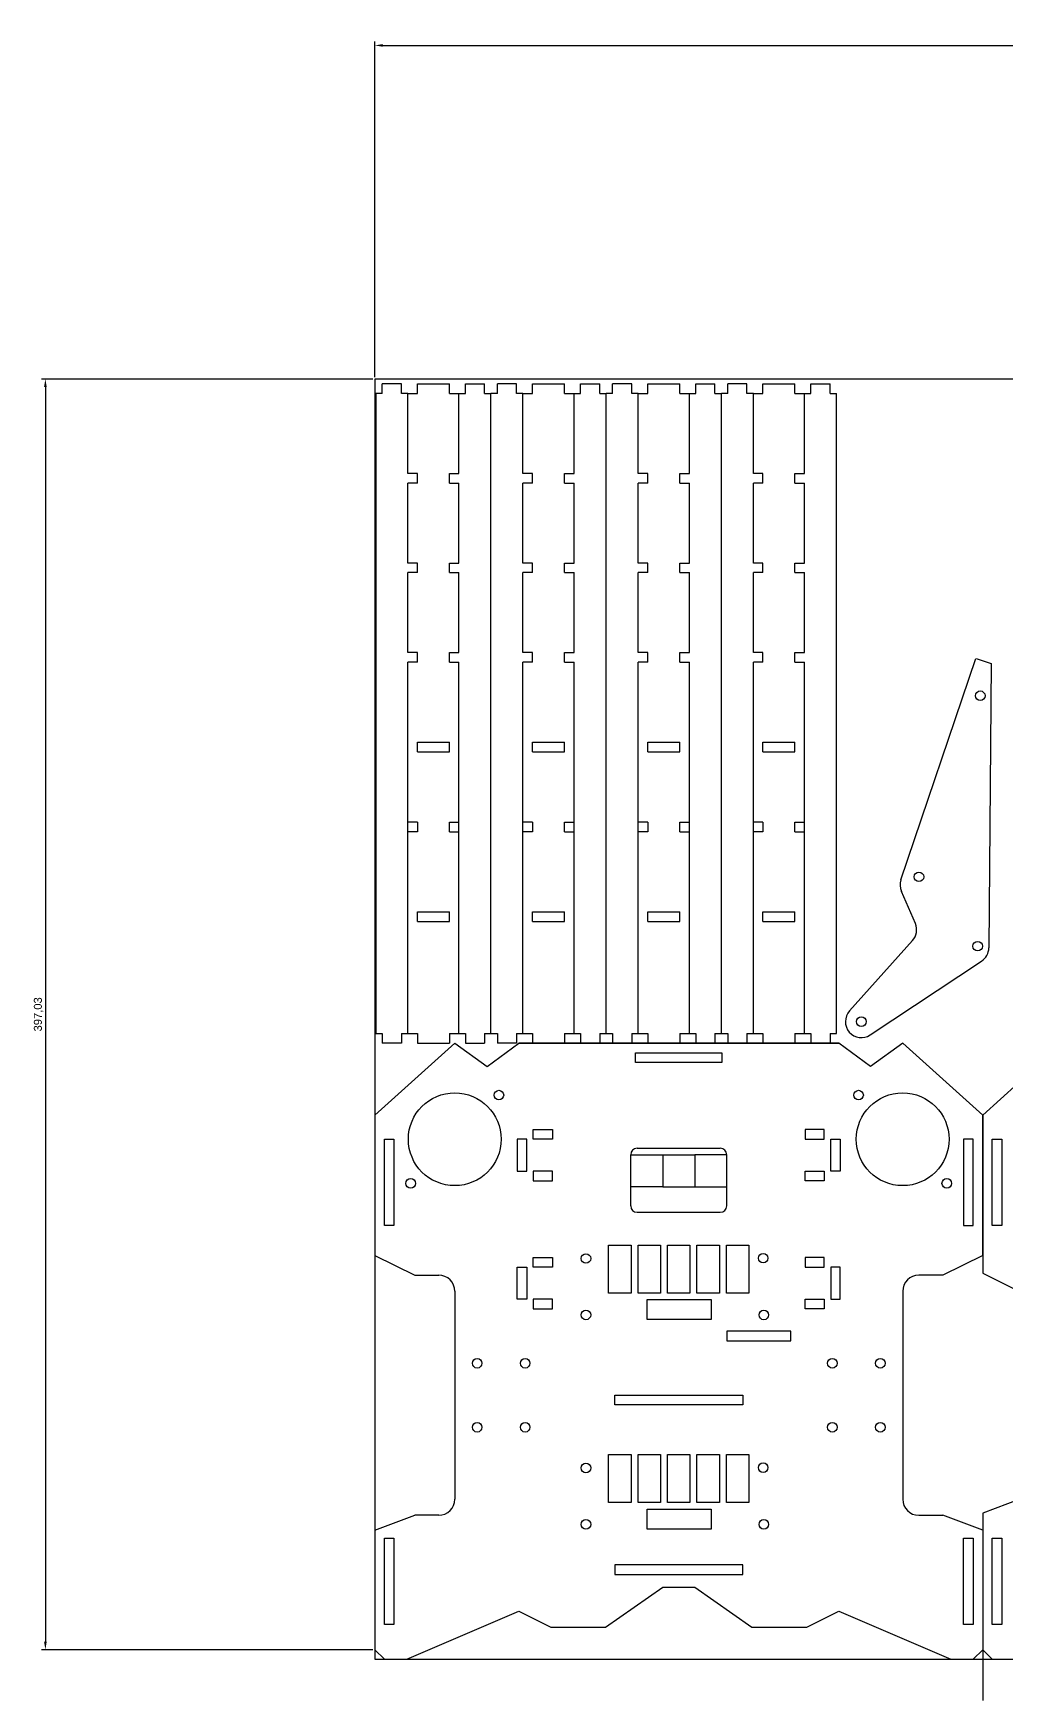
# Model space of a CAD drawing. Header units: millimetres. Extents: x -107 to 762, y -13 to 508.
# Drawn here: x -107 to 197, y -13 to 508 of the extents above; entities that cross this region are included whole.
import ezdxf

# ---------------------------------------------------------------- set-up
doc = ezdxf.new("R2010")
doc.units = ezdxf.units.MM
for name, color, linetype in [('Guid', 5, 'Continuous'), ('Margins', 50, 'Continuous'), ('OL', 1, 'Continuous'), ('UpperDeck', 210, 'Continuous')]:
    doc.layers.add(name, color=color, linetype=linetype)
doc.styles.get("Standard").update_dxf_attribs({"font": 'arial.ttf'})
doc.dimstyles.new('ISO-25', dxfattribs={"dimtxt": 2.5, "dimasz": 2.5, "dimexe": 1.25, "dimexo": 0.625, "dimtad": 1, "dimtxsty": 'Standard', "dimcen": 2.5, "dimadec": 0, "dimazin": 0, "dimtfac": 1, "dimtmove": 0, "dimatfit": 3, "dimfxl": 1, "dimarcsym": 0})

# ---------------------------------------------------------------- blocks, each defined once
blk = doc.blocks.new('*D16')
at = {"layer": 'Defpoints', "color": 0, "transparency": 16777216}
for p in [(0, 400.03), (-102.95, 3), (0, 3)]:
    blk.add_point(p, dxfattribs=at)
at = {"layer": 'Margins', "color": 0, "lineweight": -2, "transparency": 16777216}
for p, q in [((-0.63, 400.03), (-104.2, 400.03)), ((-102.95, 397.53), (-102.95, 5.5)), ((-0.63, 3), (-104.2, 3))]:
    blk.add_line(p, q, dxfattribs=at)
at = {"layer": 'Margins', "color": 0, "transparency": 16777216}
for points in [[(-103.37, 397.53), (-102.54, 397.53), (-102.95, 400.03)], [(-103.37, 5.5), (-102.54, 5.5), (-102.95, 3)]]:
    blk.add_solid(points, dxfattribs=at)
at = {"layer": 'Margins', "color": 0, "transparency": 16777216, "insert": (-105.08, 201.52), "char_height": 2.5, "attachment_point": 5, "rotation": 90}
blk.add_mtext('397,03', dxfattribs=at)
blk = doc.blocks.new('*D17')
at = {"layer": 'Defpoints', "color": 0, "transparency": 16777216}
for p in [(569.46, 504.29), (0, 400.03), (569.46, 400.03)]:
    blk.add_point(p, dxfattribs=at)
at = {"layer": 'Margins', "color": 0, "lineweight": -2, "transparency": 16777216}
for p, q in [((0, 400.66), (0, 505.54)), ((569.46, 400.66), (569.46, 505.54)), ((2.5, 504.29), (566.96, 504.29))]:
    blk.add_line(p, q, dxfattribs=at)
at = {"layer": 'Margins', "color": 0, "transparency": 16777216}
for points in [[(2.5, 504.71), (2.5, 503.87), (0, 504.29)], [(566.96, 504.71), (566.96, 503.87), (569.46, 504.29)]]:
    blk.add_solid(points, dxfattribs=at)
at = {"layer": 'Margins', "color": 0, "transparency": 16777216, "insert": (284.73, 506.42), "char_height": 2.5, "attachment_point": 5}
blk.add_mtext('569,46', dxfattribs=at)

msp = doc.modelspace()

# ---------------------------------------------------------------- linework, layer by layer
at = {"layer": 'Guid'}
for p, q in [((0, 0), (761.516, 0)), ((190, 3), (190, -12.926))]:
    msp.add_line(p, q, dxfattribs=at)
at = {"layer": 'Margins'}
msp.add_lwpolyline([(0, 0), (569.455, 0), (569.455, 400.035), (0, 400.035)], close=True, dxfattribs=at)
at = {"layer": 'OL'}
for p, q in [((8.323, 398.553), (2.323, 398.553)), ((2.323, 395.553), (2.323, 398.553)), ((8.323, 395.553), (8.323, 398.553)), ((13.323, 398.553), (23.323, 398.553)), ((13.323, 395.553), (13.323, 398.553)), ((23.323, 395.553), (23.323, 398.553)), ((28.323, 398.553), (34.323, 398.553)), ((28.323, 395.553), (28.323, 398.553)), ((34.323, 395.553), (34.323, 398.553)), ((44.323, 398.553), (38.323, 398.553)), ((38.323, 395.553), (38.323, 398.553)), ((44.323, 395.553), (44.323, 398.553)), ((49.323, 398.553), (59.323, 398.553)), ((49.323, 395.553), (49.323, 398.553)), ((59.323, 395.553), (59.323, 398.553)), ((64.323, 398.553), (70.323, 398.553)), ((64.323, 395.553), (64.323, 398.553)), ((70.323, 395.553), (70.323, 398.553)), ((80.323, 398.553), (74.323, 398.553)), ((74.323, 395.553), (74.323, 398.553)), ((80.323, 395.553), (80.323, 398.553)), ((85.323, 398.553), (95.323, 398.553)), ((85.323, 395.553), (85.323, 398.553)), ((95.323, 395.553), (95.323, 398.553)), ((100.323, 398.553), (106.323, 398.553)), ((100.323, 395.553), (100.323, 398.553)), ((106.323, 395.553), (106.323, 398.553)), ((116.323, 398.553), (110.323, 398.553)), ((110.323, 395.553), (110.323, 398.553)), ((116.323, 395.553), (116.323, 398.553)), ((121.323, 398.553), (131.323, 398.553)), ((121.323, 395.553), (121.323, 398.553)), ((131.323, 395.553), (131.323, 398.553)), ((136.323, 398.553), (142.323, 398.553)), ((136.323, 395.553), (136.323, 398.553)), ((142.323, 395.553), (142.323, 398.553)), ((2.323, 395.553), (0.323, 395.553)), ((0.323, 395.553), (0.323, 195.553)), ((10.323, 395.553), (8.323, 395.553)), ((10.323, 370.553), (10.323, 395.553)), ((10.323, 395.553), (13.323, 395.553)), ((23.323, 395.553), (28.323, 395.553)), ((26.323, 370.553), (26.323, 395.553)), ((34.323, 395.553), (36.323, 395.553)), ((36.323, 195.553), (36.323, 395.553)), ((38.323, 395.553), (36.323, 395.553)), ((46.323, 395.553), (44.323, 395.553)), ((46.323, 370.553), (46.323, 395.553)), ((46.323, 395.553), (49.323, 395.553)), ((59.323, 395.553), (64.323, 395.553)), ((62.323, 370.553), (62.323, 395.553)), ((70.323, 395.553), (72.323, 395.553)), ((72.323, 195.553), (72.323, 395.553)), ((74.323, 395.553), (72.323, 395.553)), ((82.323, 395.553), (80.323, 395.553)), ((82.323, 370.553), (82.323, 395.553)), ((82.323, 395.553), (85.323, 395.553)), ((95.323, 395.553), (100.323, 395.553)), ((98.323, 370.553), (98.323, 395.553)), ((106.323, 395.553), (108.323, 395.553)), ((108.323, 195.553), (108.323, 395.553)), ((110.323, 395.553), (108.323, 395.553)), ((118.323, 395.553), (116.323, 395.553)), ((118.323, 370.553), (118.323, 395.553)), ((118.323, 395.553), (121.323, 395.553)), ((131.323, 395.553), (136.323, 395.553)), ((134.323, 370.553), (134.323, 395.553)), ((142.323, 395.553), (144.323, 395.553)), ((144.323, 195.553), (144.323, 395.553)), ((13.323, 370.553), (10.323, 370.553)), ((13.323, 367.553), (13.323, 370.553)), ((23.323, 367.553), (23.323, 370.553)), ((23.323, 370.553), (26.323, 370.553)), ((49.323, 370.553), (46.323, 370.553)), ((49.323, 367.553), (49.323, 370.553)), ((59.323, 367.553), (59.323, 370.553)), ((59.323, 370.553), (62.323, 370.553)), ((85.323, 370.553), (82.323, 370.553)), ((85.323, 367.553), (85.323, 370.553)), ((95.323, 367.553), (95.323, 370.553)), ((95.323, 370.553), (98.323, 370.553)), ((121.323, 370.553), (118.323, 370.553)), ((121.323, 367.553), (121.323, 370.553)), ((131.323, 367.553), (131.323, 370.553)), ((131.323, 370.553), (134.323, 370.553)), ((10.323, 342.553), (10.323, 367.553)), ((13.323, 367.553), (10.323, 367.553)), ((23.323, 367.553), (26.323, 367.553)), ((26.323, 342.553), (26.323, 367.553)), ((46.323, 342.553), (46.323, 367.553)), ((49.323, 367.553), (46.323, 367.553)), ((59.323, 367.553), (62.323, 367.553)), ((62.323, 342.553), (62.323, 367.553)), ((82.323, 342.553), (82.323, 367.553)), ((85.323, 367.553), (82.323, 367.553)), ((95.323, 367.553), (98.323, 367.553)), ((98.323, 342.553), (98.323, 367.553)), ((118.323, 342.553), (118.323, 367.553)), ((121.323, 367.553), (118.323, 367.553)), ((131.323, 367.553), (134.323, 367.553)), ((134.323, 342.553), (134.323, 367.553)), ((13.323, 342.553), (10.323, 342.553)), ((10.323, 314.553), (10.323, 339.553)), ((13.323, 339.553), (10.323, 339.553)), ((13.323, 339.553), (13.323, 342.553)), ((23.323, 339.553), (23.323, 342.553)), ((23.323, 342.553), (26.323, 342.553)), ((23.323, 339.553), (26.323, 339.553)), ((26.323, 314.553), (26.323, 339.553)), ((49.323, 342.553), (46.323, 342.553)), ((46.323, 314.553), (46.323, 339.553)), ((49.323, 339.553), (46.323, 339.553)), ((49.323, 339.553), (49.323, 342.553)), ((59.323, 339.553), (59.323, 342.553)), ((59.323, 342.553), (62.323, 342.553)), ((59.323, 339.553), (62.323, 339.553)), ((62.323, 314.553), (62.323, 339.553)), ((85.323, 342.553), (82.323, 342.553)), ((82.323, 314.553), (82.323, 339.553)), ((85.323, 339.553), (82.323, 339.553)), ((85.323, 339.553), (85.323, 342.553)), ((95.323, 339.553), (95.323, 342.553)), ((95.323, 342.553), (98.323, 342.553)), ((95.323, 339.553), (98.323, 339.553)), ((98.323, 314.553), (98.323, 339.553)), ((121.323, 342.553), (118.323, 342.553)), ((118.323, 314.553), (118.323, 339.553)), ((121.323, 339.553), (118.323, 339.553)), ((121.323, 339.553), (121.323, 342.553)), ((131.323, 339.553), (131.323, 342.553)), ((131.323, 342.553), (134.323, 342.553)), ((131.323, 339.553), (134.323, 339.553)), ((134.323, 314.553), (134.323, 339.553)), ((13.323, 314.553), (10.323, 314.553)), ((13.323, 311.553), (13.323, 314.553)), ((23.323, 311.553), (23.323, 314.553)), ((23.323, 314.553), (26.323, 314.553)), ((49.323, 314.553), (46.323, 314.553)), ((49.323, 311.553), (49.323, 314.553)), ((59.323, 311.553), (59.323, 314.553)), ((59.323, 314.553), (62.323, 314.553)), ((85.323, 314.553), (82.323, 314.553)), ((85.323, 311.553), (85.323, 314.553)), ((95.323, 311.553), (95.323, 314.553)), ((95.323, 314.553), (98.323, 314.553)), ((121.323, 314.553), (118.323, 314.553)), ((121.323, 311.553), (121.323, 314.553)), ((131.323, 311.553), (131.323, 314.553)), ((131.323, 314.553), (134.323, 314.553)), ((164.459, 243.545), (187.902, 312.76)), ((187.927, 312.752), (192.663, 311.146)), ((10.323, 195.553), (10.323, 311.553)), ((13.323, 311.553), (10.323, 311.553)), ((23.323, 311.553), (26.323, 311.553)), ((26.323, 195.553), (26.323, 311.553)), ((46.323, 195.553), (46.323, 311.553)), ((49.323, 311.553), (46.323, 311.553)), ((59.323, 311.553), (62.323, 311.553)), ((62.323, 195.553), (62.323, 311.553)), ((82.323, 195.553), (82.323, 311.553)), ((85.323, 311.553), (82.323, 311.553)), ((95.323, 311.553), (98.323, 311.553)), ((98.323, 195.553), (98.323, 311.553)), ((118.323, 195.553), (118.323, 311.553)), ((121.323, 311.553), (118.323, 311.553)), ((131.323, 311.553), (134.323, 311.553)), ((134.323, 195.553), (134.323, 311.553)), ((192.663, 311.146), (191.92, 222.292)), ((13.323, 283.553), (13.323, 286.553)), ((13.323, 286.553), (23.323, 286.553)), ((23.323, 283.553), (23.323, 286.553)), ((49.323, 283.553), (49.323, 286.553)), ((49.323, 286.553), (59.323, 286.553)), ((59.323, 283.553), (59.323, 286.553)), ((85.323, 283.553), (85.323, 286.553)), ((85.323, 286.553), (95.323, 286.553)), ((95.323, 283.553), (95.323, 286.553)), ((121.323, 283.553), (121.323, 286.553)), ((121.323, 286.553), (131.323, 286.553)), ((131.323, 283.553), (131.323, 286.553)), ((13.323, 283.553), (23.323, 283.553)), ((49.323, 283.553), (59.323, 283.553)), ((85.323, 283.553), (95.323, 283.553)), ((121.323, 283.553), (131.323, 283.553)), ((13.323, 261.553), (10.323, 261.553)), ((13.323, 261.553), (13.323, 258.553)), ((23.323, 258.553), (23.323, 261.553)), ((23.323, 261.553), (26.323, 261.553)), ((49.323, 261.553), (46.323, 261.553)), ((49.323, 261.553), (49.323, 258.553)), ((59.323, 258.553), (59.323, 261.553)), ((59.323, 261.553), (62.323, 261.553)), ((85.323, 261.553), (82.323, 261.553)), ((85.323, 261.553), (85.323, 258.553)), ((95.323, 258.553), (95.323, 261.553)), ((95.323, 261.553), (98.323, 261.553)), ((121.323, 261.553), (118.323, 261.553)), ((121.323, 261.553), (121.323, 258.553)), ((131.323, 258.553), (131.323, 261.553)), ((131.323, 261.553), (134.323, 261.553)), ((13.323, 258.553), (10.323, 258.553)), ((23.323, 258.553), (26.323, 258.553)), ((49.323, 258.553), (46.323, 258.553)), ((59.323, 258.553), (62.323, 258.553)), ((85.323, 258.553), (82.323, 258.553)), ((95.323, 258.553), (98.323, 258.553)), ((121.323, 258.553), (118.323, 258.553)), ((131.323, 258.553), (134.323, 258.553)), ((168.956, 229.885), (164.604, 239.958)), ((13.323, 230.553), (13.323, 233.553)), ((13.323, 233.553), (23.323, 233.553)), ((13.323, 230.553), (23.323, 230.553)), ((23.323, 230.553), (23.323, 233.553)), ((49.323, 230.553), (49.323, 233.553)), ((49.323, 233.553), (59.323, 233.553)), ((49.323, 230.553), (59.323, 230.553)), ((59.323, 230.553), (59.323, 233.553)), ((85.323, 230.553), (85.323, 233.553)), ((85.323, 233.553), (95.323, 233.553)), ((85.323, 230.553), (95.323, 230.553)), ((95.323, 230.553), (95.323, 233.553)), ((121.323, 230.553), (121.323, 233.553)), ((121.323, 233.553), (131.323, 233.553)), ((121.323, 230.553), (131.323, 230.553)), ((131.323, 230.553), (131.323, 233.553)), ((168.088, 224.563), (148.372, 202.586)), ((154.857, 195.08), (189.683, 218.166)), ((0.323, 195.553), (2.323, 195.553)), ((2.323, 195.553), (2.323, 192.553)), ((8.323, 195.553), (10.323, 195.553)), ((8.323, 195.553), (8.323, 192.553)), ((10.323, 195.553), (13.323, 195.553)), ((13.323, 195.553), (13.323, 192.553)), ((23.323, 195.553), (28.323, 195.553)), ((23.323, 195.553), (23.323, 192.553)), ((28.323, 195.553), (28.323, 192.553)), ((34.323, 195.553), (36.323, 195.553)), ((34.323, 195.553), (34.323, 192.553)), ((36.323, 195.553), (38.323, 195.553)), ((38.323, 195.553), (38.323, 192.553)), ((44.323, 195.553), (46.323, 195.553)), ((44.323, 195.553), (44.323, 192.553)), ((46.323, 195.553), (49.323, 195.553)), ((49.323, 195.553), (49.323, 192.553)), ((59.323, 195.553), (64.323, 195.553)), ((59.323, 195.553), (59.323, 192.553)), ((64.323, 195.553), (64.323, 192.553)), ((70.323, 195.553), (72.323, 195.553)), ((70.323, 195.553), (70.323, 192.553)), ((72.323, 195.553), (74.323, 195.553)), ((74.323, 195.553), (74.323, 192.553)), ((80.323, 195.553), (82.323, 195.553)), ((80.323, 195.553), (80.323, 192.553)), ((82.323, 195.553), (85.323, 195.553)), ((85.323, 195.553), (85.323, 192.553)), ((95.323, 195.553), (100.323, 195.553)), ((95.323, 195.553), (95.323, 192.553)), ((100.323, 195.553), (100.323, 192.553)), ((106.323, 195.553), (108.323, 195.553)), ((106.323, 195.553), (106.323, 192.553)), ((108.323, 195.553), (110.323, 195.553)), ((110.323, 195.553), (110.323, 192.553)), ((116.323, 195.553), (118.323, 195.553)), ((116.323, 195.553), (116.323, 192.553)), ((118.323, 195.553), (121.323, 195.553)), ((121.323, 195.553), (121.323, 192.553)), ((131.323, 195.553), (136.323, 195.553)), ((131.323, 195.553), (131.323, 192.553)), ((136.323, 195.553), (136.323, 192.553)), ((142.323, 195.553), (144.323, 195.553)), ((142.323, 195.553), (142.323, 192.553)), ((0, 170), (25, 192.5)), ((8.323, 192.553), (2.323, 192.553)), ((13.323, 192.553), (23.323, 192.553)), ((25, 192.5), (35.108, 185.225)), ((28.323, 192.553), (34.323, 192.553)), ((35.108, 185.225), (45, 192.5)), ((44.323, 192.553), (38.323, 192.553)), ((45, 192.5), (145, 192.5)), ((49.323, 192.553), (59.323, 192.553)), ((64.323, 192.553), (70.323, 192.553)), ((80.323, 192.553), (74.323, 192.553)), ((85.323, 192.553), (95.323, 192.553)), ((100.323, 192.553), (106.323, 192.553)), ((116.323, 192.553), (110.323, 192.553)), ((121.323, 192.553), (131.323, 192.553)), ((136.323, 192.553), (142.323, 192.553)), ((154.892, 185.225), (145, 192.5)), ((165, 192.5), (154.892, 185.225)), ((190, 170), (165, 192.5)), ((80, 141.673), (80, 157.673)), ((80, 157.673), (90, 157.673)), ((82, 159.673), (108, 159.673)), ((90, 157.673), (90, 147.673)), ((90, 157.673), (100, 157.673)), ((110, 157.673), (100, 157.673)), ((100, 157.673), (100, 147.673)), ((110, 141.673), (110, 157.673)), ((90, 147.673), (80, 147.673)), ((90, 147.673), (100, 147.673)), ((100, 147.673), (110, 147.673)), ((82, 139.673), (108, 139.673)), ((0, 126.198), (12.5, 120)), ((190, 126.198), (177.5, 120)), ((12.5, 120), (20, 120)), ((177.5, 120), (170, 120)), ((25, 115), (25, 50)), ((165, 115), (165, 50)), ((0, 40.368), (12.5, 45)), ((20, 45), (12.5, 45)), ((170, 45), (177.5, 45)), ((190, 40.368), (177.5, 45)), ((0, 40.368), (0, 22.5)), ((190, 40.368), (190, 22.5)), ((0, 22.5), (0, 3)), ((72.143, 10), (90, 22.5)), ((90, 22.5), (100, 22.5)), ((100, 22.5), (117.857, 10)), ((190, 22.5), (190, 3)), ((10, 0), (45, 15)), ((45, 15), (55, 10)), ((135, 10), (145, 15)), ((145, 15), (180, 0)), ((55, 10), (72.143, 10)), ((117.857, 10), (135, 10)), ((0, 3), (3, 0)), ((3, 0), (10, 0)), ((180, 0), (187, 0)), ((187, 0), (190, 3))]:
    msp.add_line(p, q, dxfattribs=at)
for points in [[(145, 192.5), (45, 192.5)], [(0, 170), (0, 126.198)], [(190, 126.198), (190, 170)]]:
    msp.add_lwpolyline(points, dxfattribs=at)
for points in [[(81.5, 189.5), (108.5, 189.5), (108.5, 186.5), (81.5, 186.5)], [(3, 162.5), (6, 162.5), (6, 135.5), (3, 135.5)], [(44.5, 152.5), (47.5, 152.5), (47.5, 162.5), (44.5, 162.5)], [(49.5, 165.5), (55.5, 165.5), (55.5, 162.5), (49.5, 162.5)], [(140.5, 165.5), (134.5, 165.5), (134.5, 162.5), (140.5, 162.5)], [(145.5, 152.5), (142.5, 152.5), (142.5, 162.5), (145.5, 162.5)], [(187, 162.5), (184, 162.5), (184, 135.5), (187, 135.5)], [(49.5, 149.5), (55.5, 149.5), (55.5, 152.5), (49.5, 152.5)], [(140.5, 149.5), (134.5, 149.5), (134.5, 152.5), (140.5, 152.5)], [(49.5, 125.5), (55.5, 125.5), (55.5, 122.5), (49.5, 122.5)], [(73.1, 129.391), (80.1, 129.391), (80.1, 114.391), (73.1, 114.391)], [(82.3, 129.391), (89.3, 129.391), (89.3, 114.391), (82.3, 114.391)], [(91.5, 129.391), (98.5, 129.391), (98.5, 114.391), (91.5, 114.391)], [(100.7, 129.391), (107.7, 129.391), (107.7, 114.391), (100.7, 114.391)], [(109.9, 129.391), (116.9, 129.391), (116.9, 114.391), (109.9, 114.391)], [(140.5, 125.5), (134.5, 125.5), (134.5, 122.5), (140.5, 122.5)], [(44.5, 122.5), (47.5, 122.5), (47.5, 112.5), (44.5, 112.5)], [(145.5, 122.5), (142.5, 122.5), (142.5, 112.5), (145.5, 112.5)], [(49.5, 109.5), (55.5, 109.5), (55.5, 112.5), (49.5, 112.5)], [(85.121, 112.382), (105.096, 112.382), (105.096, 106.132), (85.121, 106.132)], [(140.5, 109.5), (134.5, 109.5), (134.5, 112.5), (140.5, 112.5)], [(110, 99.5), (130, 99.5), (130, 102.5), (110, 102.5)], [(75, 82.5), (115, 82.5), (115, 79.5), (75, 79.5)], [(73.1, 63.946), (80.1, 63.946), (80.1, 48.946), (73.1, 48.946)], [(82.3, 63.946), (89.3, 63.946), (89.3, 48.946), (82.3, 48.946)], [(91.5, 63.946), (98.5, 63.946), (98.5, 48.946), (91.5, 48.946)], [(100.7, 63.946), (107.7, 63.946), (107.7, 48.946), (100.7, 48.946)], [(109.9, 63.946), (116.9, 63.946), (116.9, 48.946), (109.9, 48.946)], [(85.121, 46.937), (105.096, 46.937), (105.096, 40.687), (85.121, 40.687)], [(3, 37.875), (6, 37.875), (6, 10.875), (3, 10.875)], [(184, 37.875), (187, 37.875), (187, 10.875), (184, 10.875)], [(75, 26.5), (115, 26.5), (115, 29.5), (75, 29.5)]]:
    msp.add_lwpolyline(points, close=True, dxfattribs=at)
for centre, radius in [((189.25, 301.078), 1.5), ((170.074, 244.503), 1.5), ((188.433, 222.83), 1.5), ((152.094, 199.247), 1.5), ((38.789, 176.289), 1.5), ((151.211, 176.289), 1.5), ((25, 162.5), 14.5), ((165, 162.5), 14.5), ((11.211, 148.711), 1.5), ((178.789, 148.711), 1.5), ((65.996, 125.232), 1.5), ((121.396, 125.332), 1.5), ((65.996, 107.607), 1.5), ((121.596, 107.607), 1.5), ((32, 92.5), 1.5), ((47, 92.5), 1.5), ((143, 92.5), 1.5), ((158, 92.5), 1.5), ((32, 72.5), 1.5), ((47, 72.5), 1.5), ((143, 72.5), 1.5), ((158, 72.5), 1.5), ((65.996, 59.787), 1.5), ((121.396, 59.887), 1.5), ((65.996, 42.162), 1.5), ((121.596, 42.162), 1.5)]:
    msp.add_circle(centre, radius, dxfattribs=at)
for centre, radius, start, end in [((169.194, 241.941), 5, 161.28863, 203.36365), ((164.366, 227.902), 5, 318.1052, 23.36365), ((186.92, 222.334), 5, 303.54097, 359.52111), ((152.094, 199.247), 5, 138.1052, 303.54097), ((82, 157.673), 2, 90, 180), ((108, 157.673), 2, 0, 90), ((82, 141.673), 2, 180, 270), ((108, 141.673), 2, 270, 0), ((20, 115), 5, 0, 90), ((170, 115), 5, 90, 180), ((20, 50), 5, 270, 0), ((170, 50), 5, 180, 270)]:
    msp.add_arc(centre, radius, start, end, dxfattribs=at)
at = {"layer": 'UpperDeck'}
for p, q in [((201.111, 180), (190, 170)), ((190, 170), (190, 126.198)), ((190, 126.198), (190, 120.617)), ((190, 120.617), (201.329, 115)), ((201.603, 50), (190, 45.7)), ((190, 45.7), (190, 40.368)), ((190, 40.368), (190, 3)), ((190, 3), (193, 0)), ((193, 0), (200, 0))]:
    msp.add_line(p, q, dxfattribs=at)
for points in [[(193, 162.5), (196, 162.5), (196, 135.5), (193, 135.5)], [(193, 37.875), (196, 37.875), (196, 10.875), (193, 10.875)]]:
    msp.add_lwpolyline(points, close=True, dxfattribs=at)

# ---------------------------------------------------------------- dimensions: what is measured, and where the dimension line sits
at = {"layer": 'Margins'}
dim = msp.add_linear_dim(base=(569.45504, 504.29029), p1=(0, 400.03475), p2=(569.45504, 400.03475), dimstyle='ISO-25', dxfattribs=at)
dim.commit()
dim.dimension.update_dxf_attribs({"geometry": '*D17', "text_midpoint": (284.72752, 506.41768)})
dim = msp.add_linear_dim(base=(-102.9519, 3), p1=(0, 400.0347), p2=(0, 3), angle=90, dimstyle='ISO-25', dxfattribs=at)
dim.commit()
dim.dimension.update_dxf_attribs({"geometry": '*D16', "text_midpoint": (-105.0793, 201.5174)})

doc.saveas('drawing.dxf')
